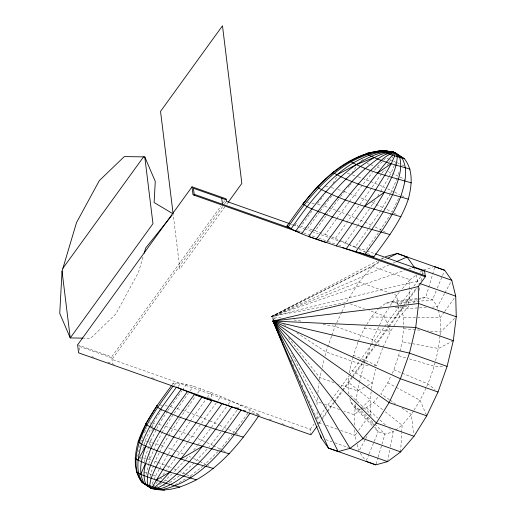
<?xml version="1.0" encoding="UTF-8"?>
<svg xmlns="http://www.w3.org/2000/svg" width="516" height="516" viewBox="0 0 516 516"><rect width="100%" height="100%" fill="white"/><g stroke="black" fill="none" stroke-linecap="round" stroke-linejoin="round"><path stroke-width="0.39" stroke-dasharray="2.58 1.94" d="M140.642 458.982L140.681 457.428L142.764 457.86M148.86 463.555L149.737 459.633L149.872 454.048M150.04 446.862L150.782 438.155M400.648 451.881L401.674 433.047M401.712 432.26L402.099 425.197L411.304 414.419L413.4 411.065M393.914 325.893L399.365 317.172L408.569 306.394L409.465 289.915M409.51 289.128L410.02 279.711L416.838 274.602M144.416 462.104L144.848 458.292L150.156 442.07L156.412 429.396M317.295 397.559L316.921 406.26M317.882 392.766L319.062 383.188M319.456 379.995L321.449 370.598M371.139 416.186L370.553 413.845L348.597 393.444L348.313 382.208L349.074 376.061M349.448 372.984L349.925 369.146L352.557 358.265M355.685 404.434L354.408 414.812L354.673 425.12M356.079 401.242L357.362 390.864L359.246 383.085M371.159 391.754L370.191 399.623L370.553 413.845L369.172 415.748M371.552 388.6L372.23 383.091L375.583 369.237M399.977 351.138L402.241 341.811L403.783 326.344M439.987 335.903C437.329 362.297 428.293 388.161 413.819 410.394M440.083 335.116C440.935 323.119 441.096 309.31 432.466 299.873L425.706 297.435L419.321 298.203M150.195 476.513L150.491 474.198L155.026 461.368L159.167 452.9M151.91 431.112L152.407 427.983M152.536 427.203L153.162 423.288L161.947 409.42M387.626 461.633L389.793 449.907M390.367 446.779L393.115 431.931L395.037 430.486M419.289 290.282L420.153 285.593M421.017 280.904L421.74 276.995M422.32 273.867L423.043 269.958L432.64 267.34M398.442 174.524L398.958 172.163M137.701 456.318L140.32 444.54M140.494 443.754L141.016 441.399M146.847 474.488L146.75 472.972L148.685 464.342M322.197 367.489L324.274 358.936M325.028 355.827L325.97 351.938L331.569 336.116M352.75 357.485L357.994 341.921M359.433 382.311L364.109 363.696M392.199 373.378L393.908 369.766L399.79 351.912M142.868 449.217L145.054 441.012L150.569 428.957M143.016 257.065L138.488 272.255L115.707 314.192L90.726 338.238L83.637 338.135M376.041 464.084L377.873 457.944M378.099 457.176L381.763 444.902M381.988 444.134L384.962 434.156L393.115 431.931L389.554 428.706M434.627 267.501L425.706 297.435L417.554 299.661L385.736 303.221L379.228 308.097M331.833 335.361L335.032 326.318L341.534 312.599M364.373 362.942L372.642 339.586L379.144 325.867M374.235 365.354L376.519 365.386L382.775 347.707M146.944 458.866L149.737 459.633L153.233 450.952M153.523 450.229L156.142 443.715L161.779 433.272M366.315 460.588L368.753 454.667M369.056 453.925L373.932 442.083M374.235 441.341L378.196 431.718L373.732 425.423M436.123 290.992L432.466 299.873L397.52 303.389L392.179 301.467L385.736 303.221M437.342 288.031L444.044 271.745M380.576 191.655L391.186 172.912L394.863 164.223M395.172 163.501L395.785 162.05M143.029 436.349L141.191 440.612L143.506 440.851M144.564 432.795L146.705 427.822M150.891 428.248L153.162 423.288L155.297 423.733M341.876 311.877L344.952 305.375M358.252 341.186L364.412 328.189L366.457 324.919M379.486 325.145L383.93 315.753L388.606 308.265M383.111 346.991L390.567 331.266L393.495 326.564M389.419 399.7L380.795 393.902L387.748 382.762L390.831 376.267M398.565 198.473L392.05 212.044L385.658 208.89M159.508 452.197L162.617 445.843L168.293 436.226M156.761 428.693L158.851 424.468L167.365 411.291M162.153 432.576L165.533 426.306L173.789 413.832M359.646 449.894L365.328 439.432M365.709 438.735L367.979 434.556M444.579 293.552L437.381 306.801L432.589 307.072M444.96 292.856L451.016 281.697M159.199 469.347L155.522 476.049L151.93 484.414L150.627 483.931M159.567 468.676L167.99 454.48M390.477 193.603L381.092 210.083M390.864 192.907L398.1 176.091L392.566 173.55M168.7 435.543L179.407 418.876M332.943 183.303L337.077 176.498M389.483 161.914L392.837 156.625M168.403 453.803L189.778 421.869M366.863 324.261L371.365 317.056L378.634 308.542M390.309 305.543L396.681 295.333L399.249 292.327M375.074 200.44L369.824 208.277M377.615 196.39L380.157 192.333M391.173 213.398L378.867 232.213M167.79 410.633L181.845 390.793M174.221 413.181L188.301 393.327M351.931 173.137L356.285 166.604M387.264 165.243L389.038 162.579M380.66 210.728L368.398 228.775M179.852 418.224L195.777 395.785M381.524 173.705L372.146 187.179M381.963 173.073L384.156 169.893L385.562 170.499M369.379 208.915L357.698 225.544M190.23 421.224L206.761 398.21M371.681 187.843L359.207 205.387M358.749 206.019L346.842 222.551M114.068 364.412L112.565 363.883L111.701 356.885L220.906 206.019M223.273 202.756L224.692 200.795M222.635 206.561L112.011 359.381L310.245 429.306L310.8 433.801M224.525 203.949L226.414 201.337M224.937 206.748L179.891 268.978L173.221 214.643M226.814 204.155L227.756 202.859M172.454 384.362L173.37 383.091C186.405 382.285 198.77 388.542 210.902 392.489C227.543 398.907 243.791 406.344 259.464 414.851L251.26 412.703M174.26 385.297L176.098 382.756M178.259 386.394L180.561 383.214M296.345 223.26L294.965 225.163L297.906 225.776M182.309 390.154L186.45 384.439M311.896 211.134L300.854 226.389L306.233 227.866M190.146 390.786L193.365 386.336M319.733 211.766L307.768 228.291L312.257 229.762M320.191 211.128L323.409 206.677M197.615 393.237L200.84 388.793M312.999 230.007L315.244 230.742L325.828 216.127M326.286 215.488L340.025 197.228M207.219 397.578L210.902 392.489M315.244 230.742L325.306 234.445L336.348 219.19M336.806 218.552L348.919 202.104M216.333 402.841L187.959 441.786M218.171 400.3L220.932 396.488M331.756 237.012L335.342 238.437L346.378 223.183M226.272 407.105L210.915 428.099M228.111 404.563L230.871 400.751M341.018 240.875L345.275 242.701L357.24 226.176M236.973 410.336L221.583 431.292M237.431 409.704L240.65 405.253M348.771 244.313L355.053 247.203L367.94 229.407M233.09 433.459L250.202 409.962M359.149 249.222L364.606 251.918L378.409 232.851M310.245 429.306L313.986 424.139M308.794 400.468L317.256 419.618L319.617 416.36M320.088 415.709L324.796 409.201M325.274 408.549L331.395 400.087M331.865 399.436L339.883 388.367M340.354 387.716L348.835 375.996M349.306 375.345L359.2 361.671M359.671 361.026L370.985 345.398M371.455 344.746L384.175 327.17M384.646 326.518L398.784 306.988M400.674 304.382L411.981 288.76M413.864 286.154L421.378 275.776M421.843 275.131L423.713 272.551M317.811 424.113L320.642 420.205M322.526 417.605L326.763 411.742M327.234 411.091L333.362 402.628M333.833 401.977L341.844 390.909M342.314 390.257L362.58 362.264M363.051 361.613L373.894 346.642M374.364 345.991L388.026 327.112M388.503 326.46L403.106 306.278M403.583 305.627L416.302 288.051M318.972 423.675L321.339 420.411M321.81 419.76L327.009 412.581M327.479 411.923L334.097 402.783M334.568 402.132L342.605 391.031M343.075 390.38L352.054 377.976M352.525 377.325L362.922 362.961M363.399 362.309L374.739 346.636M375.209 345.984L388.916 327.054M389.387 326.402L404.041 306.162M405.931 303.55L416.799 288.534M356.769 432.885L354.931 435.42L356.44 441.464M358.607 430.344L368.714 416.38M444.25 312.038L440.116 317.746L403.564 317.514L401.403 308.865L400.113 307.039M444.708 311.4L455.731 296.171M172.563 384.201L173.37 383.091M187.489 442.418L175.801 458.105M349.39 201.472L372.429 172.518M175.33 458.724L166.816 469.934M210.431 428.738L197.718 445.14M340.508 196.602L345.417 190.391M162.953 474.926L166.333 470.56M221.087 431.924L209.115 446.875M331.736 196.074L323.874 206.045L328.357 207.516M317.456 203.523L323.461 196.074M232.581 434.091L220.435 449.126L204.13 465.155M157.528 481.744L154.523 485.446L152.575 484.672M193.681 450.055L197.215 445.753M374.487 170.093L383.072 160.779M402.325 288.721L410.02 279.711L372.41 266.45L271.668 316.495L273.293 320.178M361.413 409.098L366.425 407.737L373.526 402.416L378.202 396.939M348.055 187.385L349.635 185.579M350.158 184.98L351.215 183.78M185.399 459.756L173.995 472.005M185.941 459.163L188.624 456.202L190.746 457.176M207.026 449.172L194.777 462.252M383.614 160.212L385.8 157.922L389.38 159.347M163.701 481.544L171.731 474.185M360.613 408.846L354.408 414.812L343.882 411.097M361.174 408.304L370.191 399.623L348.313 382.208M454.564 318.404L440.471 331.969L427.732 330.853M194.197 462.788L183.174 473.011L179.981 475.365M186.553 474.675L189.927 476.339L203.517 465.638M159.502 484.73L163.101 481.996M379.234 261.335L372.41 266.45L359.072 282.065L346.32 302.486L271.668 316.495L273.551 320.043M381.711 259.477L384.813 257.155M419.94 272.28L422.423 270.423M413.058 303.027L417.554 299.661M395.682 430.009L402.099 425.197L385.329 411.826M179.342 475.836L168.958 483.137M175.169 484.782L186.573 478.261M361.155 160.624L363.225 159.502M274.144 319.649L271.668 316.495L376.899 261.18M381.163 258.935L383.298 257.813M364.438 387.161L357.362 390.864L338.554 384.233M367.269 385.684L372.23 383.091L349.925 369.146M453.306 340.728L438.439 348.5L402.241 341.811M275.692 319.12L271.668 316.495L380.743 261.754M384.33 259.954L387.2 258.516M163.217 485.956L165.372 484.898M281.175 317.972L271.668 316.495L388.651 265.082M393.069 263.141L396.011 261.851M417.637 280.949L271.668 316.495L359.072 282.065L389.161 292.682M271.668 316.495L404.312 270.461M408.859 268.881L412.652 267.565M392.179 301.467L418.521 298.3M395.179 307.355L408.569 306.394M401.403 308.865L426.19 307.439M371.365 317.056L399.365 317.172L396.681 295.333L392.166 293.739M368.147 365.27L363.58 365.205L325.97 351.938L296.474 332.685M442.522 366.321L434.15 366.205L407.292 358.285M403.847 328.75L421.366 330.292M307.349 202.536L308.832 202.691M291.243 224.782L294.217 225.092M159.999 405.002L162.224 405.228M149.569 422.92L151.007 423.068M364.412 328.189L390.567 331.266L383.93 315.753L368.888 310.445M293.843 319.933L301.763 321.165M323.151 324.48L335.032 326.318L372.642 339.586L379.195 344.843M325.486 186.353L329.04 187.089M311.799 203.072L316.218 203.988M165.191 405.615L167.403 406.073M145.054 441.012L146.512 441.315M147.241 441.464L160.457 445.134M143.461 458.002L146.247 458.672M347.313 173.415L351.061 174.447M331.207 187.592L334.916 188.611M317.721 204.355L323.106 205.832M170.345 406.679L175.724 408.162M158.851 424.468L164.049 425.893M143.983 472.211L146.75 472.972M398.849 355.801L406.524 358.059M366.928 163.462L369.192 164.204M352.499 174.918L357.53 176.569M337.87 189.456L342.198 190.881M329.105 207.761L347.139 214.482M177.265 408.582L181.748 410.052M182.496 410.297L189.05 412.619M165.533 426.306L177.981 430.602M161.179 445.373L165.52 446.908M149.737 459.633L151.246 460.13M148.995 473.707L156.954 476.623M293.256 224.911L297.809 226.518M298.57 226.788L303.885 228.659M304.646 228.93L311.483 231.342M312.238 231.607L318.32 233.748M321.358 234.825L328.189 237.231M331.227 238.308L338.064 240.714M338.825 240.985L347.939 244.197M348.7 244.468L357.053 247.416M357.814 247.68L366.167 250.628M366.928 250.899L374.519 253.575M297.635 230.762L299.912 231.561M300.673 231.832L302.95 232.632M303.705 232.903L318.133 237.992M318.894 238.257L327.247 241.204M328.008 241.475L337.877 244.952M338.638 245.223L341.676 246.293M350.08 303.814L364.373 308.858M334.039 382.64L319.752 377.596L288.025 337.283M321.313 403.138L316.805 401.545L291.224 353.35M324.325 404.202L340.121 409.775M318.83 422.688L323.339 424.281M326.351 425.339L337.632 429.318M340.644 430.383L354.931 435.42L354.795 429.873M77.619 344.862L111.701 356.885M111.824 357.885L79.025 346.313L79.761 352.312M91.687 356.517L96.163 358.098M108.089 362.303L110.327 363.096M151.723 377.693L153.981 378.492M208.69 397.791L210.934 398.578M235.76 407.337L238.773 408.401M257.652 415.058L260.69 416.128M269.042 419.076L271.319 419.876M281.949 423.63L284.226 424.429M291.056 426.842L293.333 427.641M325.796 439.613L331.814 441.735M334.82 442.799L348.358 447.572M349.861 398.487L350.757 402.093L354.64 407.569L359.987 409.491L374.177 423.501M370.662 164.714L373.507 165.765M358.259 176.833L361.89 178.168M362.613 178.439L369.869 181.213M344.365 191.591L348.848 193.242M349.596 193.519L357.814 196.654M191.926 413.677L199.099 416.451M178.73 430.873L186.94 434.033M168.422 447.978L183.606 454.048M155.026 461.368L157.154 462.155M157.87 462.413L165.688 465.4M377.061 167.068L379.899 168.203M370.591 181.503L379.241 185.083M360.794 197.841L367.469 200.608M347.855 214.766L364.173 221.745M325.306 234.445L331.04 236.728M199.815 416.735L209.09 420.559M187.689 434.33L195.113 437.375M166.397 465.684L171.338 467.715M393.908 369.766L427.893 383.885L435.046 389.619M390.818 159.921L392.947 160.831M393.656 161.14L395.075 161.747M388.374 171.705L391.186 172.912M379.957 185.386L384.955 187.579M371.901 202.511L384.949 208.541M335.342 238.437L340.308 240.572M209.799 420.863L218.958 424.926M198.067 438.645L206.123 442.231M174.15 468.921L178.336 470.779M160.534 478.048L161.959 478.655M353.312 355.156L376.519 365.386M397.185 162.695L399.274 163.662M387.774 188.875L394.076 191.842M364.87 222.067L372.52 225.634M345.275 242.701L348.074 243.991M219.661 425.248L227.962 429.183M206.845 442.567L212.624 445.276M193.565 458.472L199.163 461.117M179.026 471.102L185.876 474.339M165.507 480.177L166.9 480.822M167.603 481.144L171.757 483.105M157.096 486.549L158.993 487.427M402.041 164.978L404.086 165.984M400.126 177.091L404.854 179.426M394.766 192.184L399.59 194.564M375.255 226.982L385.697 232.303M355.053 247.203L358.465 248.886M228.64 429.518L234.103 432.208M213.334 445.624L222.499 450.216M199.853 461.459L207.374 465.238M401.622 195.609L404.963 197.376M394.114 213.134L397.552 214.946M364.606 251.918L366.747 253.046M367.457 253.421L370.307 254.923M235.528 432.963L239.798 435.22M223.183 450.578L225.247 451.668M208.038 465.587L209.38 466.296M189.927 476.339L191.894 477.377M387.748 382.762L395.488 386.961M396.191 387.348L420.101 400.326L426.416 415.096M283.736 324.37L285.748 325.686M390.083 400.145L395.385 403.712M402.022 408.175L411.304 414.419L413.697 433.917M373.526 402.416L382.84 409.846M366.425 407.737L377.693 417.947M380.066 420.101L385.407 424.939M374.745 424.062L384.962 434.156L378.196 431.718L374.274 427.693M350.757 402.093L373.281 424.791L372.307 420.882M354.64 407.569L373.713 427.119M397.52 303.389L399.681 306.427M360.226 453.171L365.122 460.072M290.882 359.955L292.507 363.638M292.836 364.373L293.81 366.586M295.442 370.269L297.068 373.952M297.397 374.687L298.371 376.893M300.002 380.576L301.628 384.259M301.957 384.994L302.931 387.206M304.556 390.889L306.188 394.572M306.51 395.308L307.491 397.52M414.167 267.036L415.128 270.9M416.096 274.764L418.154 284.174M357.195 444.489L358.704 450.533M211.128 394.347L211.683 398.842M403.564 317.514L403.764 325.538M317.063 411.762L317.256 419.618"/><path stroke-width="0.77" d="M258.542 416.122C241.746 440.709 222.783 464.832 196.48 479.796C182.735 486.852 167.152 492.709 151.607 488.51L144.261 483.557C137.443 471.843 141.79 458.098 145.686 446.185C154.245 425.281 168.1 407.305 181.29 389.187L201.872 397.23L240.501 409.685M382.433 150.872L384.007 150.549L394.83 152.497L394.695 155.922L391.276 163.662L384.807 175.188L375.732 189.72L364.664 206.258L336.258 245.926C319.765 239.811 301.796 235.799 286.967 226.156C309.852 192.797 338.909 155.303 382.143 150.517L394.83 152.497L404.428 158.741C413.535 170.357 411.878 185.766 408.304 199.137C401.164 220.68 387.084 238.708 373.868 256.807L336.258 245.926M228.227 202.208L241.836 183.412L222.48 25.8L160.541 111.372L173.124 213.843L154.123 202.543L155.271 181.432L144.77 156.883L124.285 156.593L99.311 180.639L76.523 222.577L62.043 271.171L59.746 313.399L70.241 337.948L82.85 338.122M375.28 253.846L424.649 271.255L425.326 276.757L418.218 286.574L273.016 321.049L321.281 438.02L328.402 448.062L375.809 464.852L387.626 461.633L400.648 451.881L413.987 436.259L426.732 415.838L438.026 392.005L447.088 366.386L453.306 340.728L456.254 316.779L455.731 296.171L451.777 280.304L444.657 270.268L434.853 266.733M187.347 391.747C174.137 409.91 160.424 427.925 150.93 448.404C146.75 459.679 141.055 472.224 145.828 484.221L151.607 488.51L164.494 490.2M250.054 413.142C227.698 444.373 202.033 480.815 162.179 489.594L159.773 488.916L151.607 488.51L142.003 482.267C132.896 470.644 134.553 455.241 138.127 441.87C145.106 420.837 158.689 403.125 171.641 385.471M155.355 488.658L151.607 488.51L143.055 482.982C134.915 471.45 137.92 456.841 141.636 444.27C149.459 423.049 163.43 405.073 176.614 386.974M142.216 481.983L142.003 482.267L151.607 488.51C168.758 457.537 191.804 429.867 211.908 400.693L194.364 394.495C181.129 412.71 167.552 430.808 157.012 450.778C152.349 461.543 145.712 472.753 147.647 484.93L151.607 488.51L157.296 488.181L159.773 488.916C174.614 484.685 186.373 474.236 197.589 464.123C214.224 447.817 227.724 428.783 241.224 409.904M144.145 253.272L145.731 247.957L172.125 215.082M138.83 440.909L146.221 423.172L157.27 405.337L156.458 406.447L160.515 409.22L178.265 416.735L215.546 429.293L243.365 437.097M179.8 487.227L160.998 481.789L140.713 474.398L145.48 463.458L169.88 472.108L196.48 479.796M346.049 249.002C359.446 230.594 373.036 212.257 384.214 192.384C389.786 181.058 396.662 169.654 397.23 156.722L394.83 152.497L382.853 150.433L367.037 153.22L366.631 153.774C340.721 163.237 319.539 182.187 303.073 203.91L307.123 206.684L311.799 208.89L332.381 216.939L362.155 226.756L389.973 234.561M135.031 458.124L137.895 460.085L145.686 446.185C167.603 455.396 190.417 462.362 213.385 468.412M62.894 268.32L143.571 156.864M289.457 223.57L226.414 201.337L226.111 198.834L192.023 186.811L77.619 344.862L78.6 352.86L310.922 434.801L317.14 426.21M173.176 385.916C160.115 403.776 146.312 421.617 139.062 442.799C135.456 455.886 133.405 471.037 142.281 482.544L147.647 484.93L157.296 488.181C169.983 482.112 179.581 471.521 189.295 461.652C204.813 444.579 218.197 425.758 231.645 407.053M288.044 227.227C305.182 202.272 324.177 177.543 350.712 161.972C364.173 154.845 379.408 148.647 394.83 152.497L401.377 157.025M291.024 228.93C308.175 204.11 326.892 179.433 352.821 163.172C365.534 156.025 379.886 149.208 394.83 152.497L402.112 158.135L404.428 158.741L400.797 156.864M295.694 231.136C312.857 206.535 331.162 181.98 356.124 164.733C367.734 157.651 380.679 150.014 394.83 152.497L396.604 153.91M301.75 233.696C318.894 209.38 336.748 184.999 360.407 166.545C370.662 159.638 381.73 151.13 394.83 152.497L399.707 157.457L402.112 158.135C408.749 170.474 404.615 184.657 400.551 197.106C392.083 218.171 378.189 236.264 364.922 254.459M201.872 397.23L173.75 436.826L163.514 453.151L155.755 467.341L151.007 478.422L149.588 485.64L151.607 488.51L154.761 487.381L160.998 481.789L169.88 472.108L180.813 458.988L193.049 443.341L221.854 403.976M316.282 239.185C333.323 215.436 350.441 191.597 370.682 170.422C378.163 163.94 384.71 154.845 394.83 152.497L382.143 150.517L366.631 153.774C379.989 161.302 395.411 164.81 410.078 169.106M355.627 251.853C368.959 233.555 382.685 215.353 392.502 194.848C397.178 183.07 403.106 170.37 399.707 157.457L387.58 153.471L381.937 150.807L394.83 152.497C369.669 180.619 348.906 212.463 326.312 242.649L308.774 236.444C325.873 212.418 343.308 188.282 365.373 168.487C374.21 161.831 383.027 152.684 394.83 152.497L385.529 150.865M303.073 203.91L303.879 202.801M286.967 226.156L287.773 225.047M317.837 186.089L317.05 187.16C342.74 201.659 372.765 208.503 400.997 216.765M146.221 423.172L145.441 424.242C171.125 438.742 201.15 445.585 229.381 453.848M333.742 171.635L333.046 172.596C356.182 185.631 382.898 191.7 408.304 199.137M350.525 160.424L349.951 161.211C368.843 171.854 390.657 176.807 411.4 182.883M364.664 206.258L384.214 192.384M377.777 172.873L391.276 163.662M180.813 458.988L202.511 446.314M156.025 480.151L169.88 472.108M336.555 174.995L356.124 164.733L374.023 157.548M387.916 258.155L397.243 253.472L444.657 270.268M358.975 157.27L361.148 156.296M364.773 154.677L368.398 153.052M396.746 261.528L407.047 257L414.167 267.036L451.777 280.304M412.652 267.565L414.167 267.036M385.433 256.691L397.243 253.472L407.047 257M456.254 316.779L418.644 303.511L273.016 321.049L328.402 448.062L338.206 451.59L350.016 448.365L363.038 438.613L376.377 422.991L389.128 402.57L400.416 378.738L409.478 353.125L415.696 327.46L418.644 303.511L418.218 286.574M280.04 337.264L273.016 321.049L415.696 327.46L453.306 340.728M391.644 152.214L394.83 152.497M338.206 451.59L273.016 321.049L409.478 353.125L447.088 366.386M243.429 410.523L245.642 411.142M226.234 199.834L193.429 188.269L194.287 195.267M194.164 194.268L291.559 228.614M359.142 252.453L425.203 275.757M299.17 232.258L193.003 194.809L192.023 186.811M342.489 247.538L425.326 276.757M419.631 283.432L455.731 296.171M438.026 392.005L400.416 378.738L273.016 321.049L350.016 448.365L387.626 461.633M426.732 415.838L389.128 402.57L273.016 321.049L363.038 438.613L400.648 451.881M413.987 436.259L376.377 422.991L273.016 321.049M366.012 461.323L375.809 464.852M145.48 463.458L137.895 460.085M177.252 387.277L181.29 389.187M145.686 446.185L141.636 444.27L138.127 441.87M140.713 474.398L136.353 471.901M372.442 256.052L373.868 256.807M144.719 483.718L151.607 488.51L150.666 487.246M147.26 485.201L151.607 488.51L150.511 487.381M398.378 155.316L399.558 156.258M150.446 487.51L151.607 488.51M280.678 338.741L281.633 340.953M320.513 434.956L321.281 438.02M221.719 198.247L222.46 204.246M144.77 156.883L152.968 223.66L70.241 337.948L62.043 271.171"/></g></svg>
